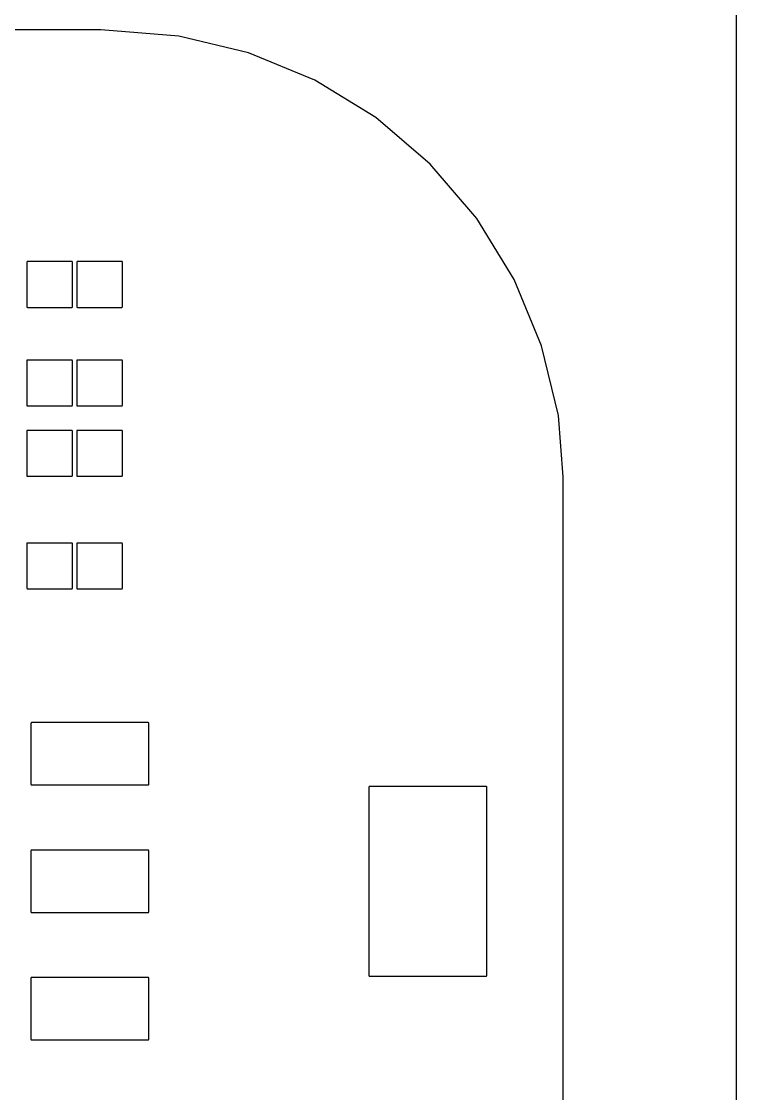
# Model space of a CAD drawing. Header units: inches. Extents: x -0.5 to 10, y -2.4 to 3.9.
# Drawn here: x 4.3 to 4.808, y 1.436 to 2.197 of the extents above; entities that cross this region are included whole.
import ezdxf

# ---------------------------------------------------------------- set-up
doc = ezdxf.new("R2010")
doc.units = ezdxf.units.IN

msp = doc.modelspace()

# ---------------------------------------------------------------- linework, layer by layer
for points in [[(4.80765, 0), (4.80765, 3.8583)], [(4.6845, 1.331726), (4.6845, 1.87389), (4.681074, 1.917426), (4.669195, 1.966904), (4.649723, 2.013914), (4.623137, 2.057299), (4.590091, 2.095991), (4.551399, 2.129037), (4.508014, 2.155623), (4.461004, 2.175095), (4.411526, 2.186974), (4.356128, 2.191334), (4.356116, 2.191335), (4.356103, 2.191336), (4.355995, 2.19135), (4.2065, 2.19135)]]:
    msp.add_lwpolyline(points)
for points in [[(4.303925, 1.994251), (4.303925, 1.994251), (4.30395, 1.99425), (4.33545, 1.99425), (4.335475, 1.994251), (4.335524, 1.994256), (4.335572, 1.994265), (4.335619, 1.994279), (4.335664, 1.994298), (4.335707, 1.994321), (4.335748, 1.994349), (4.335786, 1.99438), (4.33582, 1.994414), (4.335851, 1.994452), (4.335879, 1.994493), (4.335902, 1.994536), (4.335921, 1.994581), (4.335935, 1.994628), (4.335944, 1.994676), (4.335949, 1.994725), (4.33595, 1.99475), (4.33595, 2.02625), (4.335949, 2.026275), (4.335944, 2.026324), (4.335935, 2.026372), (4.335921, 2.026419), (4.335902, 2.026464), (4.335879, 2.026507), (4.335851, 2.026548), (4.33582, 2.026586), (4.335786, 2.02662), (4.335748, 2.026651), (4.335707, 2.026679), (4.335664, 2.026702), (4.335619, 2.026721), (4.335572, 2.026735), (4.335524, 2.026744), (4.335475, 2.026749), (4.33545, 2.02675), (4.30395, 2.02675), (4.303925, 2.026749), (4.303876, 2.026744), (4.303828, 2.026735), (4.303781, 2.026721), (4.303736, 2.026702), (4.303693, 2.026679), (4.303652, 2.026651), (4.303614, 2.02662), (4.30358, 2.026586), (4.303549, 2.026548), (4.303521, 2.026507), (4.303498, 2.026464), (4.303479, 2.026419), (4.303465, 2.026372), (4.303456, 2.026324), (4.303451, 2.026275), (4.30345, 2.02625), (4.30345, 1.99475), (4.303451, 1.994725), (4.303456, 1.994676), (4.303465, 1.994628), (4.303479, 1.994581), (4.303498, 1.994536), (4.303521, 1.994493), (4.303549, 1.994452), (4.30358, 1.994414), (4.303614, 1.99438), (4.303652, 1.994349), (4.303693, 1.994321), (4.303736, 1.994298), (4.303781, 1.994279), (4.303828, 1.994265), (4.303876, 1.994256)], [(4.339425, 1.994251), (4.339425, 1.994251), (4.33945, 1.99425), (4.37095, 1.99425), (4.370975, 1.994251), (4.371024, 1.994256), (4.371072, 1.994265), (4.371119, 1.994279), (4.371164, 1.994298), (4.371207, 1.994321), (4.371248, 1.994349), (4.371286, 1.99438), (4.37132, 1.994414), (4.371351, 1.994452), (4.371379, 1.994493), (4.371402, 1.994536), (4.371421, 1.994581), (4.371435, 1.994628), (4.371444, 1.994676), (4.371449, 1.994725), (4.37145, 1.99475), (4.37145, 2.02625), (4.371449, 2.026275), (4.371444, 2.026324), (4.371435, 2.026372), (4.371421, 2.026419), (4.371402, 2.026464), (4.371379, 2.026507), (4.371351, 2.026548), (4.37132, 2.026586), (4.371286, 2.02662), (4.371248, 2.026651), (4.371207, 2.026679), (4.371164, 2.026702), (4.371119, 2.026721), (4.371072, 2.026735), (4.371024, 2.026744), (4.370975, 2.026749), (4.37095, 2.02675), (4.33945, 2.02675), (4.339425, 2.026749), (4.339376, 2.026744), (4.339328, 2.026735), (4.339281, 2.026721), (4.339236, 2.026702), (4.339193, 2.026679), (4.339152, 2.026651), (4.339114, 2.02662), (4.33908, 2.026586), (4.339049, 2.026548), (4.339021, 2.026507), (4.338998, 2.026464), (4.338979, 2.026419), (4.338965, 2.026372), (4.338956, 2.026324), (4.338951, 2.026275), (4.33895, 2.02625), (4.33895, 1.99475), (4.338951, 1.994725), (4.338956, 1.994676), (4.338965, 1.994628), (4.338979, 1.994581), (4.338998, 1.994536), (4.339021, 1.994493), (4.339049, 1.994452), (4.33908, 1.994414), (4.339114, 1.99438), (4.339152, 1.994349), (4.339193, 1.994321), (4.339236, 1.994298), (4.339281, 1.994279), (4.339328, 1.994265), (4.339376, 1.994256)], [(4.303925, 1.924251), (4.303925, 1.924251), (4.30395, 1.92425), (4.33545, 1.92425), (4.335475, 1.924251), (4.335524, 1.924256), (4.335572, 1.924265), (4.335619, 1.924279), (4.335664, 1.924298), (4.335707, 1.924321), (4.335748, 1.924349), (4.335786, 1.92438), (4.33582, 1.924414), (4.335851, 1.924452), (4.335879, 1.924493), (4.335902, 1.924536), (4.335921, 1.924581), (4.335935, 1.924628), (4.335944, 1.924676), (4.335949, 1.924725), (4.33595, 1.92475), (4.33595, 1.95625), (4.335949, 1.956275), (4.335944, 1.956324), (4.335935, 1.956372), (4.335921, 1.956419), (4.335902, 1.956464), (4.335879, 1.956507), (4.335851, 1.956548), (4.33582, 1.956586), (4.335786, 1.95662), (4.335748, 1.956651), (4.335707, 1.956679), (4.335664, 1.956702), (4.335619, 1.956721), (4.335572, 1.956735), (4.335524, 1.956744), (4.335475, 1.956749), (4.33545, 1.95675), (4.30395, 1.95675), (4.303925, 1.956749), (4.303876, 1.956744), (4.303828, 1.956735), (4.303781, 1.956721), (4.303736, 1.956702), (4.303693, 1.956679), (4.303652, 1.956651), (4.303614, 1.95662), (4.30358, 1.956586), (4.303549, 1.956548), (4.303521, 1.956507), (4.303498, 1.956464), (4.303479, 1.956419), (4.303465, 1.956372), (4.303456, 1.956324), (4.303451, 1.956275), (4.30345, 1.95625), (4.30345, 1.92475), (4.303451, 1.924725), (4.303456, 1.924676), (4.303465, 1.924628), (4.303479, 1.924581), (4.303498, 1.924536), (4.303521, 1.924493), (4.303549, 1.924452), (4.30358, 1.924414), (4.303614, 1.92438), (4.303652, 1.924349), (4.303693, 1.924321), (4.303736, 1.924298), (4.303781, 1.924279), (4.303828, 1.924265), (4.303876, 1.924256)], [(4.339425, 1.924251), (4.339425, 1.924251), (4.33945, 1.92425), (4.37095, 1.92425), (4.370975, 1.924251), (4.371024, 1.924256), (4.371072, 1.924265), (4.371119, 1.924279), (4.371164, 1.924298), (4.371207, 1.924321), (4.371248, 1.924349), (4.371286, 1.92438), (4.37132, 1.924414), (4.371351, 1.924452), (4.371379, 1.924493), (4.371402, 1.924536), (4.371421, 1.924581), (4.371435, 1.924628), (4.371444, 1.924676), (4.371449, 1.924725), (4.37145, 1.92475), (4.37145, 1.95625), (4.371449, 1.956275), (4.371444, 1.956324), (4.371435, 1.956372), (4.371421, 1.956419), (4.371402, 1.956464), (4.371379, 1.956507), (4.371351, 1.956548), (4.37132, 1.956586), (4.371286, 1.95662), (4.371248, 1.956651), (4.371207, 1.956679), (4.371164, 1.956702), (4.371119, 1.956721), (4.371072, 1.956735), (4.371024, 1.956744), (4.370975, 1.956749), (4.37095, 1.95675), (4.33945, 1.95675), (4.339425, 1.956749), (4.339376, 1.956744), (4.339328, 1.956735), (4.339281, 1.956721), (4.339236, 1.956702), (4.339193, 1.956679), (4.339152, 1.956651), (4.339114, 1.95662), (4.33908, 1.956586), (4.339049, 1.956548), (4.339021, 1.956507), (4.338998, 1.956464), (4.338979, 1.956419), (4.338965, 1.956372), (4.338956, 1.956324), (4.338951, 1.956275), (4.33895, 1.95625), (4.33895, 1.92475), (4.338951, 1.924725), (4.338956, 1.924676), (4.338965, 1.924628), (4.338979, 1.924581), (4.338998, 1.924536), (4.339021, 1.924493), (4.339049, 1.924452), (4.33908, 1.924414), (4.339114, 1.92438), (4.339152, 1.924349), (4.339193, 1.924321), (4.339236, 1.924298), (4.339281, 1.924279), (4.339328, 1.924265), (4.339376, 1.924256)], [(4.303925, 1.874251), (4.303925, 1.874251), (4.30395, 1.87425), (4.33545, 1.87425), (4.335475, 1.874251), (4.335524, 1.874256), (4.335572, 1.874265), (4.335619, 1.874279), (4.335664, 1.874298), (4.335707, 1.874321), (4.335748, 1.874349), (4.335786, 1.87438), (4.33582, 1.874414), (4.335851, 1.874452), (4.335879, 1.874493), (4.335902, 1.874536), (4.335921, 1.874581), (4.335935, 1.874628), (4.335944, 1.874676), (4.335949, 1.874725), (4.33595, 1.87475), (4.33595, 1.90625), (4.335949, 1.906275), (4.335944, 1.906324), (4.335935, 1.906372), (4.335921, 1.906419), (4.335902, 1.906464), (4.335879, 1.906507), (4.335851, 1.906548), (4.33582, 1.906586), (4.335786, 1.90662), (4.335748, 1.906651), (4.335707, 1.906679), (4.335664, 1.906702), (4.335619, 1.906721), (4.335572, 1.906735), (4.335524, 1.906744), (4.335475, 1.906749), (4.33545, 1.90675), (4.30395, 1.90675), (4.303925, 1.906749), (4.303876, 1.906744), (4.303828, 1.906735), (4.303781, 1.906721), (4.303736, 1.906702), (4.303693, 1.906679), (4.303652, 1.906651), (4.303614, 1.90662), (4.30358, 1.906586), (4.303549, 1.906548), (4.303521, 1.906507), (4.303498, 1.906464), (4.303479, 1.906419), (4.303465, 1.906372), (4.303456, 1.906324), (4.303451, 1.906275), (4.30345, 1.90625), (4.30345, 1.87475), (4.303451, 1.874725), (4.303456, 1.874676), (4.303465, 1.874628), (4.303479, 1.874581), (4.303498, 1.874536), (4.303521, 1.874493), (4.303549, 1.874452), (4.30358, 1.874414), (4.303614, 1.87438), (4.303652, 1.874349), (4.303693, 1.874321), (4.303736, 1.874298), (4.303781, 1.874279), (4.303828, 1.874265), (4.303876, 1.874256)], [(4.339425, 1.874251), (4.339425, 1.874251), (4.33945, 1.87425), (4.37095, 1.87425), (4.370975, 1.874251), (4.371024, 1.874256), (4.371072, 1.874265), (4.371119, 1.874279), (4.371164, 1.874298), (4.371207, 1.874321), (4.371248, 1.874349), (4.371286, 1.87438), (4.37132, 1.874414), (4.371351, 1.874452), (4.371379, 1.874493), (4.371402, 1.874536), (4.371421, 1.874581), (4.371435, 1.874628), (4.371444, 1.874676), (4.371449, 1.874725), (4.37145, 1.87475), (4.37145, 1.90625), (4.371449, 1.906275), (4.371444, 1.906324), (4.371435, 1.906372), (4.371421, 1.906419), (4.371402, 1.906464), (4.371379, 1.906507), (4.371351, 1.906548), (4.37132, 1.906586), (4.371286, 1.90662), (4.371248, 1.906651), (4.371207, 1.906679), (4.371164, 1.906702), (4.371119, 1.906721), (4.371072, 1.906735), (4.371024, 1.906744), (4.370975, 1.906749), (4.37095, 1.90675), (4.33945, 1.90675), (4.339425, 1.906749), (4.339376, 1.906744), (4.339328, 1.906735), (4.339281, 1.906721), (4.339236, 1.906702), (4.339193, 1.906679), (4.339152, 1.906651), (4.339114, 1.90662), (4.33908, 1.906586), (4.339049, 1.906548), (4.339021, 1.906507), (4.338998, 1.906464), (4.338979, 1.906419), (4.338965, 1.906372), (4.338956, 1.906324), (4.338951, 1.906275), (4.33895, 1.90625), (4.33895, 1.87475), (4.338951, 1.874725), (4.338956, 1.874676), (4.338965, 1.874628), (4.338979, 1.874581), (4.338998, 1.874536), (4.339021, 1.874493), (4.339049, 1.874452), (4.33908, 1.874414), (4.339114, 1.87438), (4.339152, 1.874349), (4.339193, 1.874321), (4.339236, 1.874298), (4.339281, 1.874279), (4.339328, 1.874265), (4.339376, 1.874256)], [(4.303925, 1.794251), (4.303925, 1.794251), (4.30395, 1.79425), (4.33545, 1.79425), (4.335475, 1.794251), (4.335524, 1.794256), (4.335572, 1.794265), (4.335619, 1.794279), (4.335664, 1.794298), (4.335707, 1.794321), (4.335748, 1.794349), (4.335786, 1.79438), (4.33582, 1.794414), (4.335851, 1.794452), (4.335879, 1.794493), (4.335902, 1.794536), (4.335921, 1.794581), (4.335935, 1.794628), (4.335944, 1.794676), (4.335949, 1.794725), (4.33595, 1.79475), (4.33595, 1.82625), (4.335949, 1.826275), (4.335944, 1.826324), (4.335935, 1.826372), (4.335921, 1.826419), (4.335902, 1.826464), (4.335879, 1.826507), (4.335851, 1.826548), (4.33582, 1.826586), (4.335786, 1.82662), (4.335748, 1.826651), (4.335707, 1.826679), (4.335664, 1.826702), (4.335619, 1.826721), (4.335572, 1.826735), (4.335524, 1.826744), (4.335475, 1.826749), (4.33545, 1.82675), (4.30395, 1.82675), (4.303925, 1.826749), (4.303876, 1.826744), (4.303828, 1.826735), (4.303781, 1.826721), (4.303736, 1.826702), (4.303693, 1.826679), (4.303652, 1.826651), (4.303614, 1.82662), (4.30358, 1.826586), (4.303549, 1.826548), (4.303521, 1.826507), (4.303498, 1.826464), (4.303479, 1.826419), (4.303465, 1.826372), (4.303456, 1.826324), (4.303451, 1.826275), (4.30345, 1.82625), (4.30345, 1.79475), (4.303451, 1.794725), (4.303456, 1.794676), (4.303465, 1.794628), (4.303479, 1.794581), (4.303498, 1.794536), (4.303521, 1.794493), (4.303549, 1.794452), (4.30358, 1.794414), (4.303614, 1.79438), (4.303652, 1.794349), (4.303693, 1.794321), (4.303736, 1.794298), (4.303781, 1.794279), (4.303828, 1.794265), (4.303876, 1.794256)], [(4.339425, 1.794251), (4.339425, 1.794251), (4.33945, 1.79425), (4.37095, 1.79425), (4.370975, 1.794251), (4.371024, 1.794256), (4.371072, 1.794265), (4.371119, 1.794279), (4.371164, 1.794298), (4.371207, 1.794321), (4.371248, 1.794349), (4.371286, 1.79438), (4.37132, 1.794414), (4.371351, 1.794452), (4.371379, 1.794493), (4.371402, 1.794536), (4.371421, 1.794581), (4.371435, 1.794628), (4.371444, 1.794676), (4.371449, 1.794725), (4.37145, 1.79475), (4.37145, 1.82625), (4.371449, 1.826275), (4.371444, 1.826324), (4.371435, 1.826372), (4.371421, 1.826419), (4.371402, 1.826464), (4.371379, 1.826507), (4.371351, 1.826548), (4.37132, 1.826586), (4.371286, 1.82662), (4.371248, 1.826651), (4.371207, 1.826679), (4.371164, 1.826702), (4.371119, 1.826721), (4.371072, 1.826735), (4.371024, 1.826744), (4.370975, 1.826749), (4.37095, 1.82675), (4.33945, 1.82675), (4.339425, 1.826749), (4.339376, 1.826744), (4.339328, 1.826735), (4.339281, 1.826721), (4.339236, 1.826702), (4.339193, 1.826679), (4.339152, 1.826651), (4.339114, 1.82662), (4.33908, 1.826586), (4.339049, 1.826548), (4.339021, 1.826507), (4.338998, 1.826464), (4.338979, 1.826419), (4.338965, 1.826372), (4.338956, 1.826324), (4.338951, 1.826275), (4.33895, 1.82625), (4.33895, 1.79475), (4.338951, 1.794725), (4.338956, 1.794676), (4.338965, 1.794628), (4.338979, 1.794581), (4.338998, 1.794536), (4.339021, 1.794493), (4.339049, 1.794452), (4.33908, 1.794414), (4.339114, 1.79438), (4.339152, 1.794349), (4.339193, 1.794321), (4.339236, 1.794298), (4.339281, 1.794279), (4.339328, 1.794265), (4.339376, 1.794256)], [(4.306925, 1.654851), (4.306925, 1.654851), (4.30695, 1.65485), (4.38965, 1.65485), (4.389675, 1.654851), (4.389724, 1.654856), (4.389772, 1.654865), (4.389819, 1.654879), (4.389864, 1.654898), (4.389907, 1.654921), (4.389948, 1.654949), (4.389986, 1.65498), (4.39002, 1.655014), (4.390051, 1.655052), (4.390079, 1.655093), (4.390102, 1.655136), (4.390121, 1.655181), (4.390135, 1.655228), (4.390144, 1.655276), (4.390149, 1.655325), (4.39015, 1.65535), (4.39015, 1.69865), (4.390149, 1.698675), (4.390144, 1.698724), (4.390135, 1.698772), (4.390121, 1.698819), (4.390102, 1.698864), (4.390079, 1.698907), (4.390051, 1.698948), (4.39002, 1.698986), (4.389986, 1.69902), (4.389948, 1.699051), (4.389907, 1.699079), (4.389864, 1.699102), (4.389819, 1.699121), (4.389772, 1.699135), (4.389724, 1.699144), (4.389675, 1.699149), (4.38965, 1.69915), (4.30695, 1.69915), (4.306925, 1.699149), (4.306876, 1.699144), (4.306828, 1.699135), (4.306781, 1.699121), (4.306736, 1.699102), (4.306693, 1.699079), (4.306652, 1.699051), (4.306614, 1.69902), (4.30658, 1.698986), (4.306549, 1.698948), (4.306521, 1.698907), (4.306498, 1.698864), (4.306479, 1.698819), (4.306465, 1.698772), (4.306456, 1.698724), (4.306451, 1.698675), (4.30645, 1.69865), (4.30645, 1.65535), (4.306451, 1.655325), (4.306456, 1.655276), (4.306465, 1.655228), (4.306479, 1.655181), (4.306498, 1.655136), (4.306521, 1.655093), (4.306549, 1.655052), (4.30658, 1.655014), (4.306614, 1.65498), (4.306652, 1.654949), (4.306693, 1.654921), (4.306736, 1.654898), (4.306781, 1.654879), (4.306828, 1.654865), (4.306876, 1.654856)], [(4.546551, 1.653375), (4.546551, 1.653375), (4.54655, 1.65335), (4.54655, 1.51945), (4.546551, 1.519425), (4.546556, 1.519376), (4.546565, 1.519328), (4.546579, 1.519281), (4.546598, 1.519236), (4.546621, 1.519193), (4.546649, 1.519152), (4.54668, 1.519114), (4.546714, 1.51908), (4.546752, 1.519049), (4.546793, 1.519021), (4.546836, 1.518998), (4.546881, 1.518979), (4.546928, 1.518965), (4.546976, 1.518956), (4.547025, 1.518951), (4.54705, 1.51895), (4.62975, 1.51895), (4.629775, 1.518951), (4.629824, 1.518956), (4.629872, 1.518965), (4.629919, 1.518979), (4.629964, 1.518998), (4.630007, 1.519021), (4.630048, 1.519049), (4.630086, 1.51908), (4.63012, 1.519114), (4.630151, 1.519152), (4.630179, 1.519193), (4.630202, 1.519236), (4.630221, 1.519281), (4.630235, 1.519328), (4.630244, 1.519376), (4.630249, 1.519425), (4.63025, 1.51945), (4.63025, 1.65335), (4.630249, 1.653375), (4.630244, 1.653424), (4.630235, 1.653472), (4.630221, 1.653519), (4.630202, 1.653564), (4.630179, 1.653607), (4.630151, 1.653648), (4.63012, 1.653686), (4.630086, 1.65372), (4.630048, 1.653751), (4.630007, 1.653779), (4.629964, 1.653802), (4.629919, 1.653821), (4.629872, 1.653835), (4.629824, 1.653844), (4.629775, 1.653849), (4.62975, 1.65385), (4.54705, 1.65385), (4.547025, 1.653849), (4.546976, 1.653844), (4.546928, 1.653835), (4.546881, 1.653821), (4.546836, 1.653802), (4.546793, 1.653779), (4.546752, 1.653751), (4.546714, 1.65372), (4.54668, 1.653686), (4.546649, 1.653648), (4.546621, 1.653607), (4.546598, 1.653564), (4.546579, 1.653519), (4.546565, 1.653472), (4.546556, 1.653424)], [(4.306925, 1.564251), (4.306925, 1.564251), (4.30695, 1.56425), (4.38965, 1.56425), (4.389675, 1.564251), (4.389724, 1.564256), (4.389772, 1.564265), (4.389819, 1.564279), (4.389864, 1.564298), (4.389907, 1.564321), (4.389948, 1.564349), (4.389986, 1.56438), (4.39002, 1.564414), (4.390051, 1.564452), (4.390079, 1.564493), (4.390102, 1.564536), (4.390121, 1.564581), (4.390135, 1.564628), (4.390144, 1.564676), (4.390149, 1.564725), (4.39015, 1.56475), (4.39015, 1.60805), (4.390149, 1.608075), (4.390144, 1.608124), (4.390135, 1.608172), (4.390121, 1.608219), (4.390102, 1.608264), (4.390079, 1.608307), (4.390051, 1.608348), (4.39002, 1.608386), (4.389986, 1.60842), (4.389948, 1.608451), (4.389907, 1.608479), (4.389864, 1.608502), (4.389819, 1.608521), (4.389772, 1.608535), (4.389724, 1.608544), (4.389675, 1.608549), (4.38965, 1.60855), (4.30695, 1.60855), (4.306925, 1.608549), (4.306876, 1.608544), (4.306828, 1.608535), (4.306781, 1.608521), (4.306736, 1.608502), (4.306693, 1.608479), (4.306652, 1.608451), (4.306614, 1.60842), (4.30658, 1.608386), (4.306549, 1.608348), (4.306521, 1.608307), (4.306498, 1.608264), (4.306479, 1.608219), (4.306465, 1.608172), (4.306456, 1.608124), (4.306451, 1.608075), (4.30645, 1.60805), (4.30645, 1.56475), (4.306451, 1.564725), (4.306456, 1.564676), (4.306465, 1.564628), (4.306479, 1.564581), (4.306498, 1.564536), (4.306521, 1.564493), (4.306549, 1.564452), (4.30658, 1.564414), (4.306614, 1.56438), (4.306652, 1.564349), (4.306693, 1.564321), (4.306736, 1.564298), (4.306781, 1.564279), (4.306828, 1.564265), (4.306876, 1.564256)], [(4.306925, 1.473751), (4.306925, 1.473751), (4.30695, 1.47375), (4.38965, 1.47375), (4.389675, 1.473751), (4.389724, 1.473756), (4.389772, 1.473765), (4.389819, 1.473779), (4.389864, 1.473798), (4.389907, 1.473821), (4.389948, 1.473849), (4.389986, 1.47388), (4.39002, 1.473914), (4.390051, 1.473952), (4.390079, 1.473993), (4.390102, 1.474036), (4.390121, 1.474081), (4.390135, 1.474128), (4.390144, 1.474176), (4.390149, 1.474225), (4.39015, 1.47425), (4.39015, 1.51755), (4.390149, 1.517575), (4.390144, 1.517624), (4.390135, 1.517672), (4.390121, 1.517719), (4.390102, 1.517764), (4.390079, 1.517807), (4.390051, 1.517848), (4.39002, 1.517886), (4.389986, 1.51792), (4.389948, 1.517951), (4.389907, 1.517979), (4.389864, 1.518002), (4.389819, 1.518021), (4.389772, 1.518035), (4.389724, 1.518044), (4.389675, 1.518049), (4.38965, 1.51805), (4.30695, 1.51805), (4.306925, 1.518049), (4.306876, 1.518044), (4.306828, 1.518035), (4.306781, 1.518021), (4.306736, 1.518002), (4.306693, 1.517979), (4.306652, 1.517951), (4.306614, 1.51792), (4.30658, 1.517886), (4.306549, 1.517848), (4.306521, 1.517807), (4.306498, 1.517764), (4.306479, 1.517719), (4.306465, 1.517672), (4.306456, 1.517624), (4.306451, 1.517575), (4.30645, 1.51755), (4.30645, 1.47425), (4.306451, 1.474225), (4.306456, 1.474176), (4.306465, 1.474128), (4.306479, 1.474081), (4.306498, 1.474036), (4.306521, 1.473993), (4.306549, 1.473952), (4.30658, 1.473914), (4.306614, 1.47388), (4.306652, 1.473849), (4.306693, 1.473821), (4.306736, 1.473798), (4.306781, 1.473779), (4.306828, 1.473765), (4.306876, 1.473756)]]:
    msp.add_lwpolyline(points, close=True)

doc.saveas('drawing.dxf')
